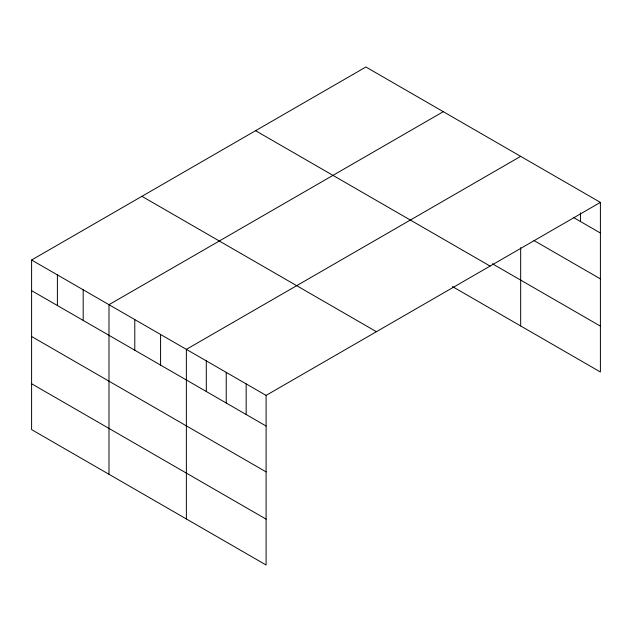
<?xml version="1.0" encoding="UTF-8"?>
<svg xmlns="http://www.w3.org/2000/svg" width="632" height="632" viewBox="0 0 632 632"><rect width="100%" height="100%" fill="white"/><g stroke="black" fill="none" stroke-linecap="round" stroke-linejoin="round"><path stroke-width="0.95" d="M31.6 260.013L266.096 395.395L266.096 565L31.6 429.61L31.6 260.013L365.904 67L600.4 202.39L600.4 371.987L452.441 286.565M443.285 111.682L108.988 304.687L108.988 474.284M520.673 156.357L186.369 349.37L186.369 518.967M266.096 395.395L600.4 202.39M573.824 217.677L600.4 233.018M533.961 240.523L600.4 278.878M492.375 263.765L600.4 326.128M255.581 130.698L490.084 266.08M141.916 196.315L376.419 331.705M31.6 290.641L266.096 426.023M31.6 336.5L266.096 471.883M31.6 383.75L266.096 519.133M580.468 212.897L580.468 221.508M520.673 247.618L520.673 325.962M246.164 383.893L246.164 414.521M226.232 372.382L226.232 403.011M206.301 360.872L206.301 391.5M160.575 334.47L160.575 365.099M134.782 319.579L134.782 350.207M83.187 289.796L83.187 320.424M57.394 274.904L57.394 305.533"/></g></svg>
